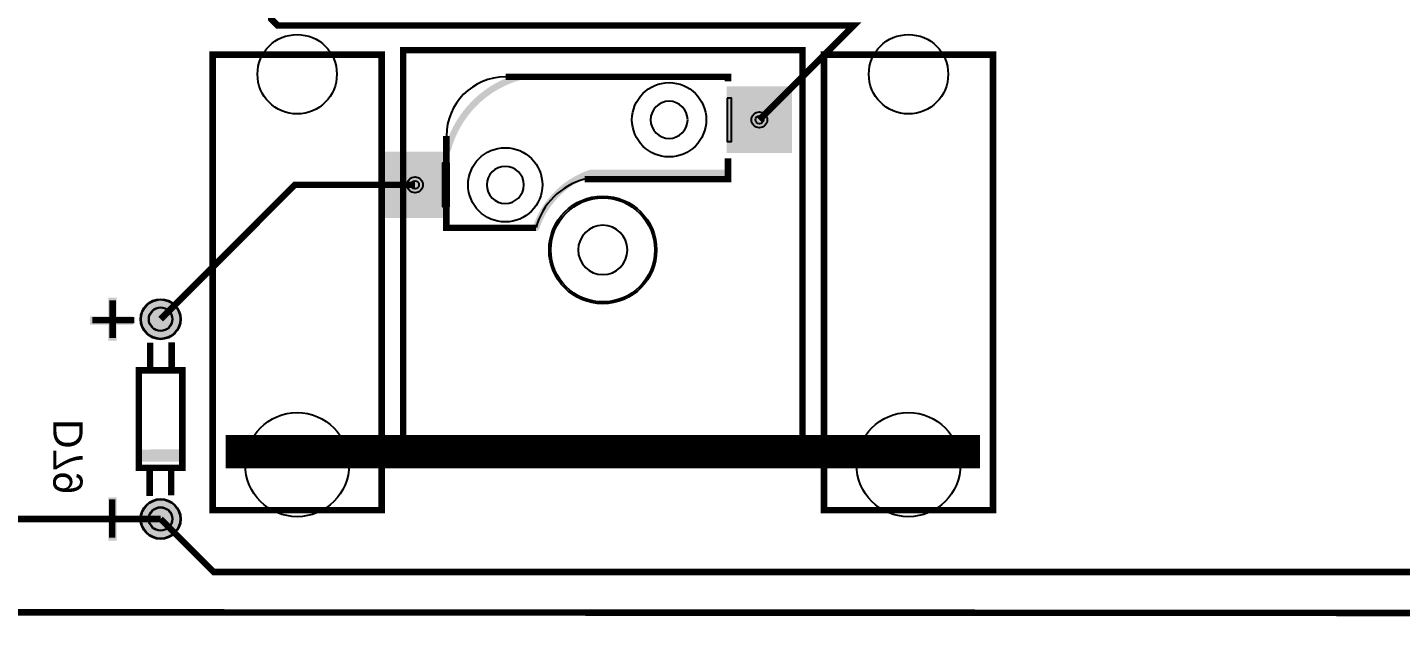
# Model space of a CAD drawing. Header units: millimetres. Extents: x -39 to 282, y -369 to -213.
# Drawn here: x 111 to 164.6, y -368.7 to -345.6 of the extents above; entities that cross this region are included whole.
import ezdxf

# ---------------------------------------------------------------- set-up
doc = ezdxf.new("R2010")
doc.units = ezdxf.units.MM
for name, color, linetype, true_color in [('BoardOutLine', 7, 'Continuous', 0xff00ff), ('BottomLayer', 7, 'Continuous', 0x0000ff), ('BottomPasteMaskLayer', 7, 'Continuous', 0x800000), ('BottomSilkLayer', 7, 'Continuous', 0x66cc33), ('BottomSolderMaskLayer', 7, 'Continuous', 0xaa00ff), ('Document', 7, 'Continuous', 0xffffff), ('Hole', 7, 'Continuous', 0x222222), ('Multi-Layer', 7, 'Continuous', 0xc0c0c0), ('TopLayer', 7, 'Continuous', 0xff0000), ('TopSilkLayer', 7, 'Continuous', 0xffcc00), ('TopSolderMaskLayer', 7, 'Continuous', 0x800080)]:
    doc.layers.add(name, color=color, linetype=linetype, true_color=true_color)
doc.styles.get("Standard").update_dxf_attribs({"font": 'arial.ttf'})

msp = doc.modelspace()

# ---------------------------------------------------------------- hatches: boundary and pattern name
at = {"layer": 'BottomLayer'}
for points in [[(138.342, -347.976), (140.842, -347.976), (140.842, -350.526), (138.342, -350.526)], [(138.493, -348.401), (138.493, -350.101), (140.093, -350.101), (140.093, -348.401), (138.493, -348.401)], [(124.892, -350.516), (127.392, -350.516), (127.392, -353.066), (124.892, -353.066)], [(125.643, -350.941), (125.643, -352.641), (127.243, -352.641), (127.243, -350.941), (125.643, -350.941)]]:
    msp.add_hatch(color=256, dxfattribs=at).paths.add_polyline_path(points)
at = {"layer": 'BottomPasteMaskLayer'}
for points in [[(138.342, -347.976), (140.842, -347.976), (140.842, -350.526), (138.342, -350.526)], [(124.892, -350.516), (127.392, -350.516), (127.392, -353.066), (124.892, -353.066)]]:
    msp.add_hatch(color=256, dxfattribs=at).paths.add_polyline_path(points)
at = {"layer": 'BottomSilkLayer'}
for points in [[(127.427, -350.519), (127.411, -350.518), (127.394, -350.515), (127.379, -350.51), (127.364, -350.502), (127.35, -350.493), (127.337, -350.482), (127.326, -350.47), (127.317, -350.456), (127.31, -350.441), (127.304, -350.425), (127.301, -350.409), (127.3, -350.392), (127.3, -350.392), (127.301, -350.375), (127.305, -350.357), (127.305, -350.357), (127.305, -350.357), (127.305, -350.357), (127.331, -350.267), (127.359, -350.178), (127.389, -350.089), (127.421, -350.001), (127.454, -349.914), (127.49, -349.828), (127.528, -349.742), (127.567, -349.657), (127.609, -349.574), (127.652, -349.491), (127.698, -349.409), (127.745, -349.328), (127.793, -349.248), (127.844, -349.17), (127.896, -349.092), (127.951, -349.016), (128.006, -348.941), (128.064, -348.867), (128.123, -348.795), (128.184, -348.723), (128.246, -348.654), (128.31, -348.585), (128.375, -348.519), (128.442, -348.453), (128.51, -348.389), (128.58, -348.327), (128.651, -348.266), (128.724, -348.207), (128.798, -348.15), (128.873, -348.094), (128.949, -348.04), (129.026, -347.987), (129.105, -347.937), (129.185, -347.888), (129.266, -347.841), (129.347, -347.796), (129.43, -347.752), (129.514, -347.711), (129.599, -347.671), (129.684, -347.633), (129.771, -347.598), (129.858, -347.564), (129.946, -347.532), (130.035, -347.502), (130.124, -347.474), (130.214, -347.448), (130.214, -347.448), (130.214, -347.448), (130.214, -347.448), (130.231, -347.445), (130.249, -347.443), (130.249, -347.443), (130.249, -347.443), (130.266, -347.445), (130.282, -347.448), (130.298, -347.453), (130.313, -347.46), (130.326, -347.47), (130.339, -347.481), (130.35, -347.493), (130.359, -347.507), (130.366, -347.522), (130.372, -347.538), (130.375, -347.554), (130.376, -347.57), (130.376, -347.57), (130.375, -347.587), (130.372, -347.603), (130.366, -347.619), (130.359, -347.634), (130.35, -347.648), (130.339, -347.66), (130.326, -347.671), (130.312, -347.681), (130.297, -347.688), (130.281, -347.693), (130.281, -347.693), (130.281, -347.693), (130.281, -347.693), (130.195, -347.718), (130.109, -347.745), (130.024, -347.774), (129.94, -347.804), (129.856, -347.837), (129.773, -347.872), (129.691, -347.908), (129.61, -347.946), (129.53, -347.986), (129.451, -348.028), (129.372, -348.072), (129.295, -348.118), (129.219, -348.165), (129.144, -348.214), (129.07, -348.265), (128.997, -348.318), (128.925, -348.372), (128.855, -348.428), (128.786, -348.485), (128.718, -348.544), (128.652, -348.605), (128.587, -348.667), (128.523, -348.73), (128.461, -348.795), (128.401, -348.861), (128.342, -348.929), (128.284, -348.998), (128.229, -349.068), (128.174, -349.14), (128.122, -349.213), (128.071, -349.287), (128.022, -349.362), (127.975, -349.438), (127.929, -349.516), (127.885, -349.594), (127.843, -349.673), (127.803, -349.754), (127.765, -349.835), (127.728, -349.917), (127.694, -350), (127.661, -350.083), (127.63, -350.168), (127.602, -350.253), (127.575, -350.338), (127.55, -350.425), (127.55, -350.425), (127.55, -350.425), (127.55, -350.425), (127.55, -350.425), (127.545, -350.44), (127.537, -350.455), (127.528, -350.469), (127.517, -350.482), (127.505, -350.493), (127.491, -350.502), (127.476, -350.51), (127.46, -350.515), (127.444, -350.518), (127.427, -350.519), (127.427, -350.519), (127.427, -350.519), (127.427, -350.519)], [(138.368, -347.444), (130.798, -347.444), (130.248, -347.444), (130.231, -347.445), (130.215, -347.448), (130.199, -347.453), (130.184, -347.461), (130.17, -347.47), (130.158, -347.481), (130.147, -347.493), (130.138, -347.507), (130.13, -347.522), (130.125, -347.538), (130.122, -347.554), (130.121, -347.571), (130.122, -347.587), (130.125, -347.604), (130.13, -347.619), (130.138, -347.634), (130.147, -347.648), (130.158, -347.661), (130.17, -347.671), (130.184, -347.681), (130.199, -347.688), (130.215, -347.693), (130.231, -347.697), (130.248, -347.698), (130.798, -347.698), (138.368, -347.698), (138.384, -347.697), (138.4, -347.693), (138.416, -347.688), (138.431, -347.681), (138.445, -347.671), (138.457, -347.661), (138.468, -347.648), (138.478, -347.634), (138.485, -347.619), (138.49, -347.604), (138.493, -347.587), (138.495, -347.571), (138.493, -347.554), (138.49, -347.538), (138.485, -347.522), (138.478, -347.507), (138.468, -347.493), (138.457, -347.481), (138.445, -347.47), (138.431, -347.461), (138.416, -347.453), (138.4, -347.448), (138.384, -347.445), (138.368, -347.444), (138.368, -347.444)], [(130.867, -353.6), (130.85, -353.599), (130.834, -353.596), (130.818, -353.591), (130.803, -353.583), (130.789, -353.574), (130.777, -353.563), (130.766, -353.551), (130.757, -353.537), (130.749, -353.522), (130.744, -353.506), (130.741, -353.49), (130.74, -353.473), (130.74, -353.473), (130.74, -353.473), (130.742, -353.452), (130.747, -353.43), (130.747, -353.43), (130.747, -353.43), (130.747, -353.43), (130.747, -353.43), (130.776, -353.349), (130.806, -353.269), (130.838, -353.189), (130.872, -353.11), (130.909, -353.032), (130.946, -352.955), (130.986, -352.879), (131.028, -352.803), (131.072, -352.729), (131.117, -352.656), (131.164, -352.584), (131.213, -352.513), (131.263, -352.444), (131.315, -352.375), (131.369, -352.308), (131.425, -352.243), (131.482, -352.178), (131.54, -352.115), (131.6, -352.054), (131.662, -351.993), (131.725, -351.935), (131.789, -351.878), (131.855, -351.822), (131.922, -351.769), (131.99, -351.716), (132.06, -351.666), (132.131, -351.617), (132.203, -351.57), (132.276, -351.525), (132.35, -351.481), (132.425, -351.44), (132.502, -351.4), (132.579, -351.362), (132.657, -351.326), (132.736, -351.291), (132.815, -351.259), (132.896, -351.229), (132.977, -351.2), (132.977, -351.2), (132.977, -351.2), (132.977, -351.2), (132.997, -351.195), (133.018, -351.194), (133.018, -351.194), (133.035, -351.195), (133.051, -351.198), (133.067, -351.203), (133.082, -351.211), (133.096, -351.22), (133.108, -351.231), (133.119, -351.243), (133.128, -351.257), (133.136, -351.272), (133.141, -351.288), (133.144, -351.304), (133.145, -351.321), (133.145, -351.321), (133.144, -351.338), (133.14, -351.355), (133.134, -351.372), (133.126, -351.388), (133.116, -351.402), (133.104, -351.415), (133.09, -351.426), (133.074, -351.435), (133.058, -351.441), (133.058, -351.441), (133.058, -351.441), (133.058, -351.441), (133.058, -351.441), (132.981, -351.468), (132.904, -351.497), (132.828, -351.528), (132.753, -351.561), (132.678, -351.596), (132.605, -351.632), (132.533, -351.67), (132.461, -351.711), (132.391, -351.752), (132.321, -351.796), (132.253, -351.841), (132.186, -351.888), (132.12, -351.937), (132.055, -351.987), (131.991, -352.039), (131.929, -352.093), (131.868, -352.148), (131.809, -352.204), (131.751, -352.262), (131.695, -352.322), (131.64, -352.383), (131.586, -352.445), (131.534, -352.508), (131.484, -352.573), (131.435, -352.639), (131.388, -352.706), (131.343, -352.774), (131.299, -352.844), (131.257, -352.914), (131.217, -352.986), (131.179, -353.058), (131.142, -353.132), (131.108, -353.206), (131.075, -353.281), (131.044, -353.357), (131.015, -353.434), (130.988, -353.511), (130.988, -353.511), (130.988, -353.511), (130.988, -353.511), (130.982, -353.526), (130.975, -353.54), (130.965, -353.554), (130.954, -353.565), (130.942, -353.576), (130.928, -353.584), (130.914, -353.591), (130.899, -353.596), (130.883, -353.599), (130.867, -353.6), (130.867, -353.6), (130.867, -353.6)], [(133.018, -351.448), (134.058, -351.448), (138.368, -351.448), (138.384, -351.447), (138.4, -351.444), (138.416, -351.438), (138.431, -351.431), (138.445, -351.422), (138.457, -351.411), (138.468, -351.398), (138.478, -351.384), (138.485, -351.369), (138.49, -351.354), (138.493, -351.337), (138.495, -351.321), (138.493, -351.304), (138.49, -351.288), (138.485, -351.272), (138.478, -351.257), (138.468, -351.244), (138.457, -351.231), (138.445, -351.22), (138.431, -351.211), (138.416, -351.204), (138.4, -351.198), (138.384, -351.195), (138.368, -351.194), (134.058, -351.194), (133.018, -351.194), (133.001, -351.195), (132.985, -351.198), (132.969, -351.204), (132.954, -351.211), (132.94, -351.22), (132.928, -351.231), (132.917, -351.244), (132.908, -351.257), (132.9, -351.272), (132.895, -351.288), (132.892, -351.304), (132.891, -351.321), (132.892, -351.337), (132.895, -351.354), (132.9, -351.369), (132.908, -351.384), (132.917, -351.398), (132.928, -351.411), (132.94, -351.422), (132.954, -351.431), (132.969, -351.438), (132.985, -351.444), (133.001, -351.447), (133.018, -351.448), (133.018, -351.448)], [(127.368, -353.598), (130.868, -353.598), (130.884, -353.597), (130.9, -353.593), (130.916, -353.588), (130.931, -353.581), (130.945, -353.572), (130.957, -353.561), (130.968, -353.548), (130.978, -353.534), (130.985, -353.519), (130.99, -353.504), (130.994, -353.487), (130.995, -353.471), (130.994, -353.454), (130.99, -353.438), (130.985, -353.422), (130.978, -353.407), (130.968, -353.393), (130.957, -353.381), (130.945, -353.37), (130.931, -353.361), (130.916, -353.353), (130.9, -353.348), (130.884, -353.345), (130.868, -353.344), (127.368, -353.344), (127.351, -353.345), (127.335, -353.348), (127.319, -353.353), (127.304, -353.361), (127.29, -353.37), (127.278, -353.381), (127.267, -353.393), (127.258, -353.407), (127.25, -353.422), (127.245, -353.438), (127.242, -353.454), (127.241, -353.471), (127.242, -353.487), (127.245, -353.504), (127.25, -353.519), (127.258, -353.534), (127.267, -353.548), (127.278, -353.561), (127.29, -353.572), (127.304, -353.581), (127.319, -353.588), (127.335, -353.593), (127.351, -353.597), (127.368, -353.598), (127.368, -353.598)], [(115.355, -362.125), (115.355, -362.585), (115.345, -362.595), (117.025, -362.595), (117.055, -362.565), (117.055, -362.155), (117.055, -362.115)]]:
    msp.add_hatch(color=256, dxfattribs=at).paths.add_polyline_path(points)
at = {"layer": 'BottomSolderMaskLayer'}
for points in [[(138.317, -347.95), (140.867, -347.95), (140.867, -350.551), (138.317, -350.551)], [(124.867, -350.49), (127.418, -350.49), (127.418, -353.091), (124.867, -353.091)], [(115.418, -357.035, 1), (116.992, -357.035, 1)], [(115.418, -364.835, 1), (116.992, -364.835, 1)]]:
    msp.add_hatch(color=256, dxfattribs=at).paths.add_polyline_path(points)
at = {"layer": 'Document'}
for points in [[(114.485, -356.195), (114.165, -356.195), (114.165, -357.875), (114.485, -357.875)], [(115.133, -357.247), (115.133, -356.927), (113.453, -356.927), (113.453, -357.247)], [(114.485, -363.995), (114.165, -363.995), (114.165, -365.675), (114.485, -365.675)]]:
    msp.add_hatch(color=256, dxfattribs=at).paths.add_polyline_path(points)
at = {"layer": 'Multi-Layer'}
for points in [[(115.443, -357.035, 1), (116.967, -357.035, 1)], [(115.443, -364.835, 1), (116.967, -364.835, 1)]]:
    msp.add_hatch(color=256, dxfattribs=at).paths.add_polyline_path(points)
at = {"layer": 'TopSolderMaskLayer'}
for points in [[(115.418, -357.035, 1), (116.992, -357.035, 1)], [(115.418, -364.835, 1), (116.992, -364.835, 1)]]:
    msp.add_hatch(color=256, dxfattribs=at).paths.add_polyline_path(points)

# ---------------------------------------------------------------- linework, layer by layer
at = {"layer": 'BoardOutLine', "const_width": 0.254}
msp.add_lwpolyline([(-38.989, -213.36), (-10.16, -213.36), (282.068, -213.36), (282.068, -368.555), (-4.191, -368.428), (-38.989, -368.428)], dxfattribs=at)
at = {"layer": 'BottomLayer', "const_width": 0.254}
for points in [[(116.205, -364.835), (37.084, -364.835)], [(211.201, -364.834), (209.131, -366.904), (118.275, -366.904), (116.205, -364.834)]]:
    msp.add_lwpolyline(points, dxfattribs=at)
at = {"layer": 'BottomLayer'}
msp.add_arc((125.642, -353.471), 0.03, 359.9073, 349.7038, dxfattribs=at)
at = {"layer": 'BottomSilkLayer', "const_width": 0.254}
for points in [[(138.368, -347.745), (138.368, -347.571), (129.681, -347.571)], [(127.368, -349.884), (127.368, -353.297), (127.368, -353.471), (130.868, -353.471)], [(138.368, -351.321), (138.368, -350.757)], [(132.768, -351.571), (133.018, -351.571), (134.058, -351.571), (138.368, -351.571), (138.368, -351.321)], [(114.335, -356.295), (114.335, -357.765)], [(113.535, -357.075), (115.175, -357.075)], [(115.795, -358.975), (115.795, -357.955)], [(116.635, -358.935), (116.635, -357.935)], [(115.775, -362.935), (115.775, -363.935)], [(116.615, -362.895), (116.615, -363.915)], [(114.315, -364.065), (114.315, -365.565)]]:
    msp.add_lwpolyline(points, dxfattribs=at)
at = {"layer": 'BottomSilkLayer'}
for points in [[(138.333, -348.401), (138.333, -350.101), (138.503, -350.101), (138.503, -348.401), (138.333, -348.401)], [(127.218, -352.641), (127.478, -352.641), (127.478, -350.941), (127.218, -350.941), (127.218, -352.641), (127.218, -352.641)]]:
    msp.add_lwpolyline(points, close=True, dxfattribs=at)
at = {"layer": 'BottomSilkLayer', "const_width": 0.254}
msp.add_lwpolyline([(115.355, -359.035), (115.355, -362.835), (117.055, -362.835), (117.055, -359.035), (115.355, -359.035)], close=True, dxfattribs=at)
at = {"layer": 'BottomSilkLayer'}
for centre, radius, start, end in [((129.671, -349.884), 2.304, 90, 179.9994), ((138.358, -347.571), 0.01, 270.1452, 0.1456), ((133.437, -354.14), 2.655, 104.6017, 165.3998)]:
    msp.add_arc(centre, radius, start, end, dxfattribs=at)
at = {"layer": 'BottomSolderMaskLayer'}
for centre, radius in [((116.205, -357.035), 0.787), ((116.205, -357.035), 0.465), ((116.205, -364.835), 0.787), ((116.205, -364.835), 0.465)]:
    msp.add_circle(centre, radius, dxfattribs=at)
at = {"layer": 'Document', "const_width": 0.254}
for points in [[(118.237, -364.491), (124.841, -364.491), (124.841, -346.711), (118.237, -346.711), (118.237, -364.491)], [(142.113, -364.491), (148.717, -364.491), (148.717, -346.711), (142.113, -346.711), (142.113, -364.491)]]:
    msp.add_lwpolyline(points, close=True, dxfattribs=at)
at = {"layer": 'Document', "const_width": 1.3}
msp.add_lwpolyline([(118.745, -362.205), (148.209, -362.205)], dxfattribs=at)
at = {"layer": 'Document'}
msp.add_circle((133.478, -354.331), 2.032, dxfattribs=at)
for centre, radius, start, end in [((136.067, -349.253), 0.725, 0.1496, 359.8504), ((129.667, -351.793), 0.725, 0.1496, 359.8504), ((133.477, -354.333), 0.963, 0.1504, 359.8496)]:
    msp.add_arc(centre, radius, start, end, dxfattribs=at)
at = {"layer": 'Hole'}
for centre in [(139.592, -349.251), (126.142, -351.791)]:
    msp.add_circle(centre, 0.155, dxfattribs=at)
at = {"layer": 'Multi-Layer'}
for centre, radius in [((121.539, -347.473), 1.55), ((145.416, -347.473), 1.55), ((136.067, -349.251), 1.45), ((139.592, -349.251), 0.31), ((129.667, -351.791), 1.45), ((126.142, -351.791), 0.31), ((133.477, -354.331), 2.1), ((116.205, -357.035), 0.762), ((116.205, -357.035), 0.45), ((121.539, -362.713), 2.032), ((145.416, -362.713), 2.032), ((116.205, -364.835), 0.762), ((116.205, -364.835), 0.45)]:
    msp.add_circle(centre, radius, dxfattribs=at)
at = {"layer": 'TopLayer', "const_width": 0.254}
for points in [[(139.591, -349.251), (143.274, -345.568), (120.777, -345.568), (120.523, -345.314), (120.523, -321.819), (121.412, -320.93), (131.445, -320.93), (131.826, -320.549), (131.826, -303.404), (131.064, -302.642), (123.444, -302.642), (121.92, -301.118), (121.92, -281.306), (121.539, -280.925), (118.999, -280.925), (117.729, -279.655), (117.729, -224.409), (110.49, -217.17)], [(126.142, -351.791), (121.449, -351.791), (116.205, -357.035)]]:
    msp.add_lwpolyline(points, dxfattribs=at)
at = {"layer": 'TopSilkLayer', "const_width": 0.254}
msp.add_lwpolyline([(125.678, -362.131), (125.678, -346.531), (141.278, -346.531), (141.278, -362.131), (125.678, -362.131)], close=True, dxfattribs=at)
at = {"layer": 'TopSolderMaskLayer'}
for centre, radius in [((116.205, -357.035), 0.787), ((116.205, -357.035), 0.465), ((116.205, -364.835), 0.787), ((116.205, -364.835), 0.465)]:
    msp.add_circle(centre, radius, dxfattribs=at)

# ---------------------------------------------------------------- texts
at = {"layer": 'BottomSilkLayer', "text_generation_flag": 2}
msp.add_text('D79', height=1.143, rotation=90, dxfattribs=at).set_placement((113.157, -360.935))

doc.saveas('drawing.dxf')
